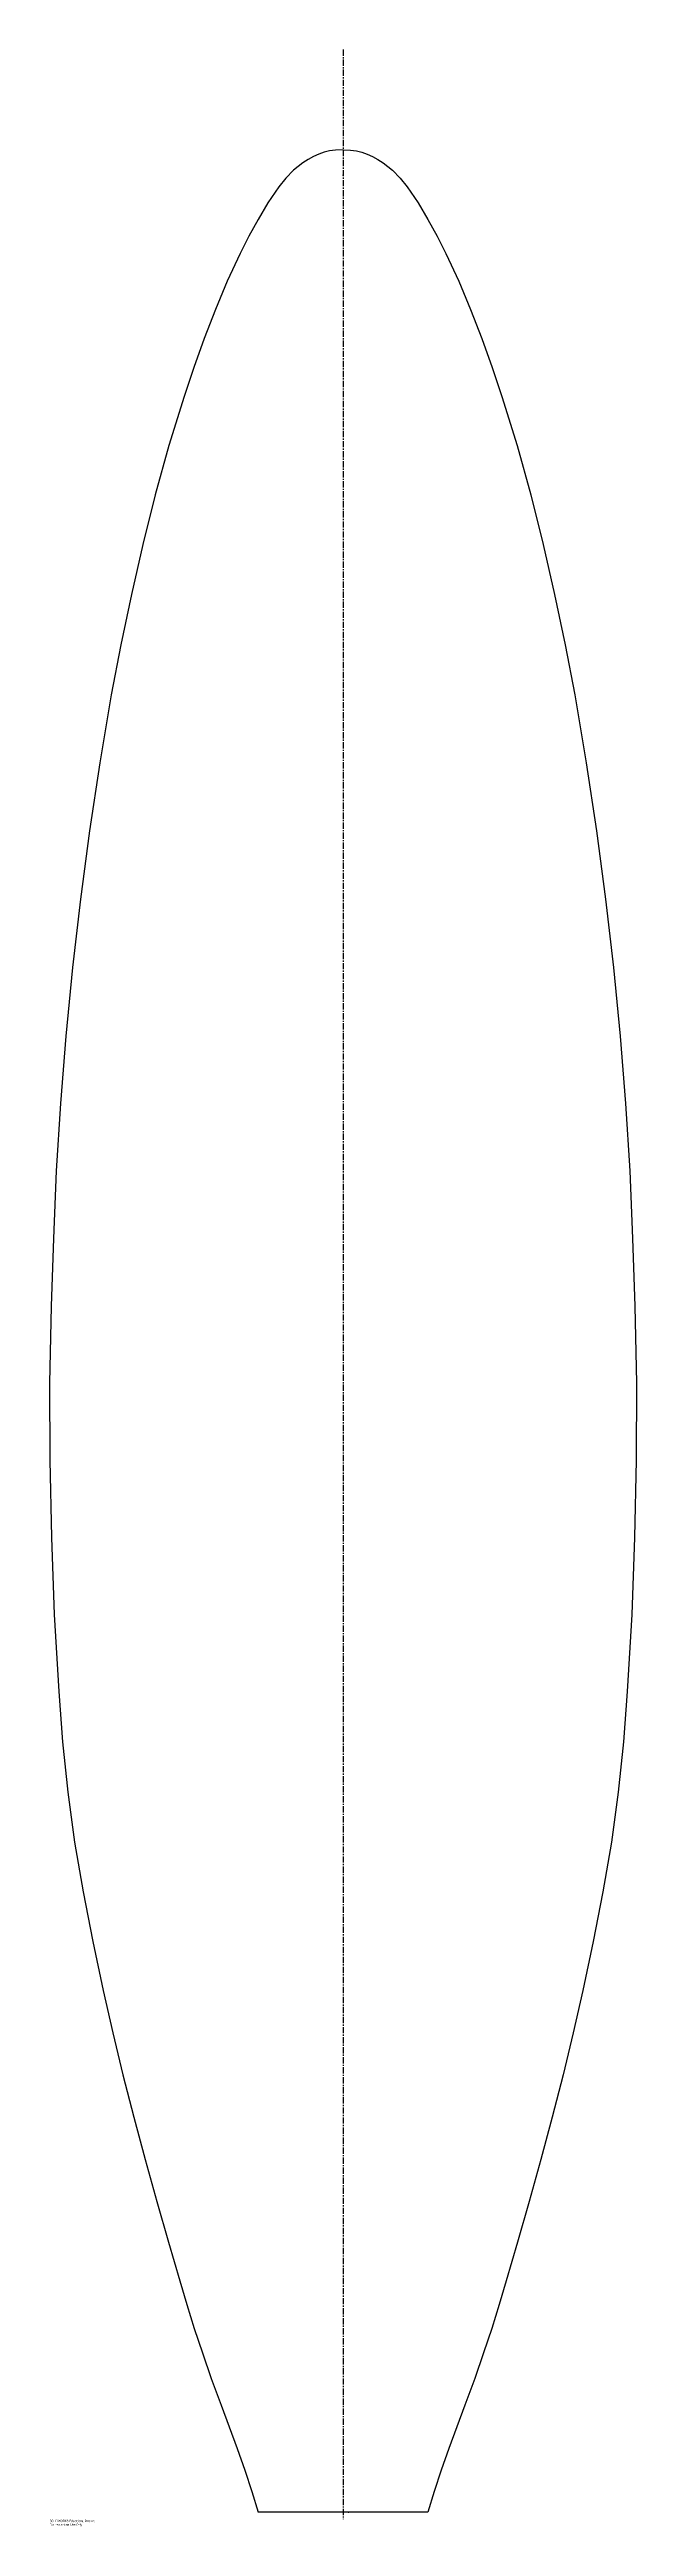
# Model space of a CAD drawing. Header units: inches. Extents: x -30 to 17, y -1 to 197.
import ezdxf

# ---------------------------------------------------------------- set-up
doc = ezdxf.new("R2010")
doc.units = ezdxf.units.IN
doc.header["$MEASUREMENT"] = 0
doc.header["$PDSIZE"] = -1
doc.linetypes.add('CENTERX2', pattern=[0.8, 0.5, -0.1, 0.1, -0.1])
doc.styles.add('SLDTEXTSTYLE0', font='TXT', dxfattribs={"width": 0.7})

msp = doc.modelspace()

# ---------------------------------------------------------------- linework, layer by layer
at = {"color": 7, "linetype": 'CENTERX2'}
msp.add_line((-6.75, 196.83), (-6.75, 0), dxfattribs=at)
at = {"color": 7, "linetype": 'Continuous'}
msp.add_line((0, 0.57), (-13.5, 0.57), dxfattribs=at)
at = {"color": 7, "linetype": 'Continuous', "flags": 128}
for points in [[(-6.75, 188.84), (-7.34, 188.82), (-7.83, 188.75), (-8.26, 188.64), (-8.67, 188.49), (-9.1, 188.3), (-9.52, 188.06), (-9.95, 187.79), (-10.68, 187.22), (-11.31, 186.57), (-11.87, 185.88), (-12.73, 184.61), (-13.51, 183.29), (-14.25, 181.95), (-14.94, 180.58), (-15.97, 178.36), (-16.91, 176.1), (-17.79, 173.81), (-18.61, 171.5), (-19.4, 169.18), (-20.61, 165.28), (-21.69, 161.35), (-22.67, 157.38), (-23.58, 153.4), (-24.42, 149.4), (-25.19, 145.4), (-26.11, 139.99), (-26.92, 134.56), (-27.64, 129.12), (-28.27, 123.67), (-28.81, 118.21), (-29.24, 112.84), (-29.57, 107.46), (-29.8, 102.07), (-29.98, 96.69), (-30.1, 90.54), (-30.09, 84.4), (-29.96, 78.25), (-29.73, 72.11), (-29.38, 65.98), (-29.07, 61.97), (-28.66, 57.96), (-28.12, 53.97), (-27.44, 50), (-26.67, 46.05), (-25.83, 42.13), (-25.07, 38.78), (-24.27, 35.42), (-23.41, 32.05), (-22.5, 28.66), (-21.57, 25.32), (-20.65, 22.08), (-19.75, 18.99), (-19.19, 17.11), (-18.59, 15.21), (-17.94, 13.26), (-17.23, 11.23), (-16.45, 9.09), (-15.81, 7.37), (-15.18, 5.63), (-14.57, 3.9), (-14, 2.21), (-13.5, 0.57)], [(-6.75, 188.84), (-6.16, 188.82), (-5.67, 188.75), (-5.24, 188.64), (-4.83, 188.49), (-4.4, 188.3), (-3.98, 188.06), (-3.55, 187.79), (-2.82, 187.22), (-2.19, 186.57), (-1.63, 185.88), (-0.77, 184.61), (0.01, 183.29), (0.75, 181.95), (1.44, 180.58), (2.47, 178.36), (3.41, 176.1), (4.29, 173.81), (5.11, 171.5), (5.9, 169.18), (7.11, 165.28), (8.19, 161.35), (9.17, 157.38), (10.08, 153.4), (10.92, 149.4), (11.69, 145.4), (12.61, 139.99), (13.42, 134.56), (14.14, 129.12), (14.77, 123.67), (15.31, 118.21), (15.74, 112.84), (16.07, 107.46), (16.3, 102.07), (16.48, 96.69), (16.6, 90.54), (16.59, 84.4), (16.46, 78.25), (16.23, 72.11), (15.88, 65.98), (15.57, 61.97), (15.16, 57.96), (14.62, 53.97), (13.94, 50), (13.17, 46.05), (12.33, 42.13), (11.57, 38.78), (10.77, 35.42), (9.91, 32.05), (9, 28.66), (8.07, 25.32), (7.15, 22.08), (6.25, 18.99), (5.69, 17.11), (5.09, 15.21), (4.44, 13.26), (3.73, 11.23), (2.95, 9.09), (2.31, 7.37), (1.68, 5.63), (1.07, 3.9), (0.5, 2.21), (0, 0.57)]]:
    msp.add_lwpolyline(points, dxfattribs=at)
at = {"color": 7, "linetype": 'Continuous'}
for p in [(-6.75, 186.83), (-6.31, 0.57)]:
    msp.add_point(p, dxfattribs=at)

# ---------------------------------------------------------------- texts
at = {"color": 7, "linetype": 'Continuous', "char_height": 0.1903, "attachment_point": 1, "style": 'SLDTEXTSTYLE0'}
for s, insert in [('SOLIDWORKS Educational Product.', (-30.1, -0.04)), ('For Instructional Use Only.', (-30.1, -0.33))]:
    msp.add_mtext(s, dxfattribs=dict(at, insert=insert))

doc.saveas('drawing.dxf')
